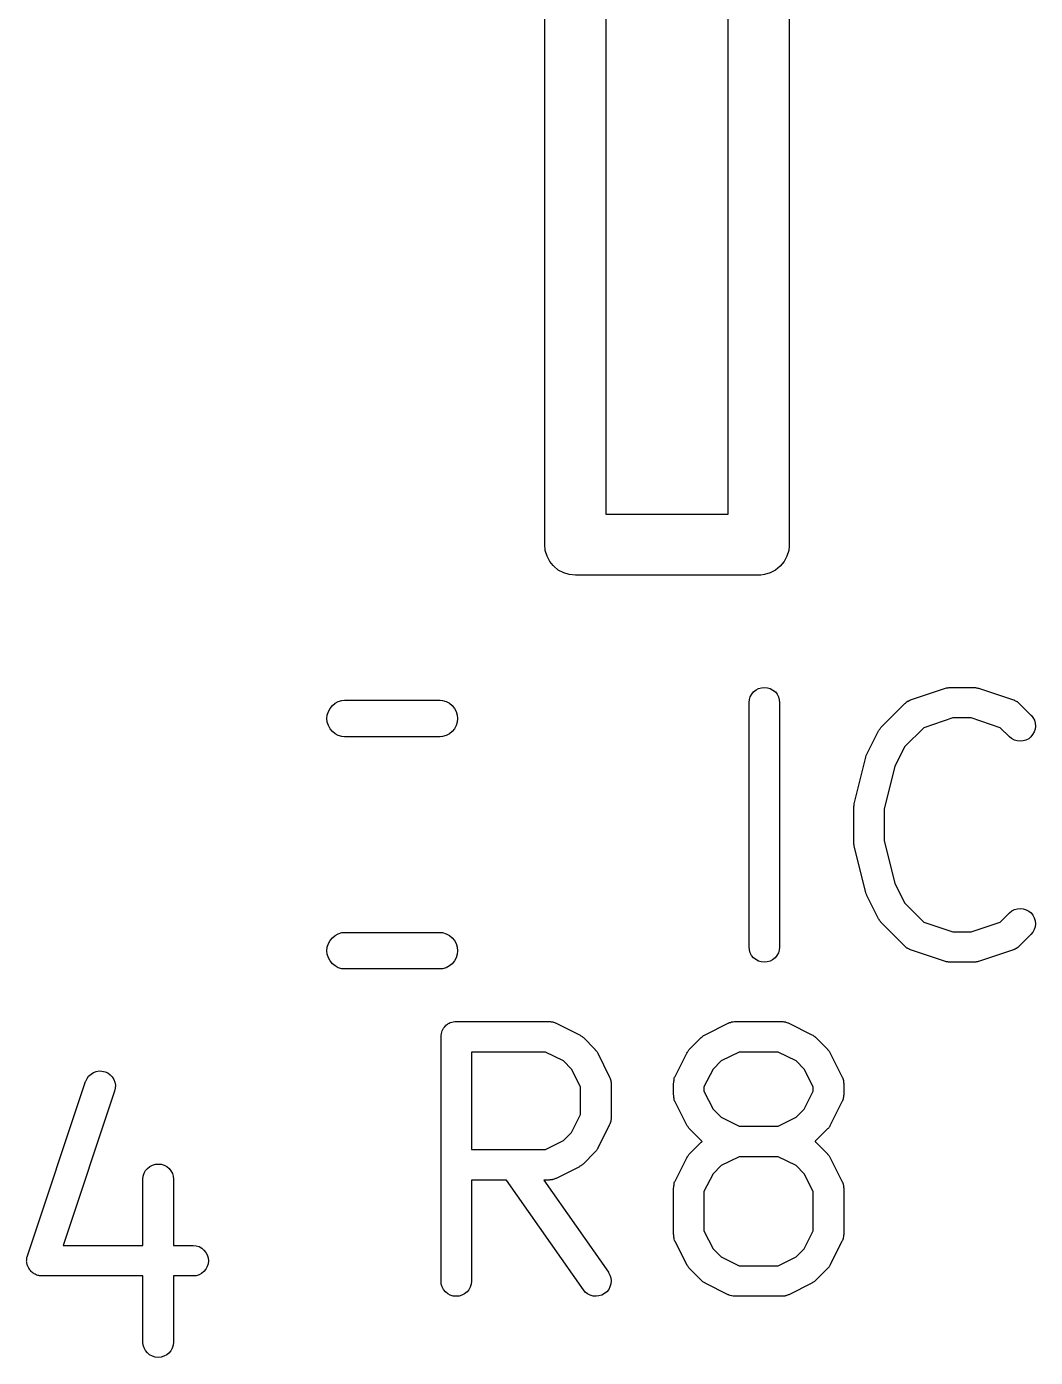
# Model space of a CAD drawing. Extents: x 160.5 to 231.1, y -123.8 to -81.5.
# Drawn here: x 181.802 to 185.107, y -96.212 to -91.854 of the extents above; entities that cross this region are included whole.
import ezdxf

# ---------------------------------------------------------------- set-up
doc = ezdxf.new("R2010")
doc.units = 0
doc.layers.add('BLACK', color=7, linetype='CONTINUOUS')

msp = doc.modelspace()

# ---------------------------------------------------------------- linework, layer by layer
at = {"layer": 'BLACK', "linetype": 'CONTINUOUS'}
for p, q in [((183.5, -93.5451), (183.5, -90.6549)), ((184.3, -90.6549), (184.3, -93.5451)), ((183.7, -90.75), (183.7, -93.45)), ((184.1, -93.45), (184.1, -90.75)), ((183.7, -93.45), (184.1, -93.45)), ((183.5, -93.55), (183.5, -93.5451)), ((183.501, -93.5696), (183.5, -93.55)), ((184.3, -93.5549), (184.299, -93.5696)), ((184.3, -93.5451), (184.3, -93.55)), ((184.3, -93.55), (184.3, -93.5549)), ((184.3, -93.5549), (184.3, -93.5549)), ((183.507, -93.5885), (183.501, -93.5696)), ((183.516, -93.6058), (183.507, -93.5885)), ((183.527, -93.6183), (183.516, -93.6058)), ((184.284, -93.6058), (184.271, -93.6211)), ((184.293, -93.5885), (184.284, -93.6058)), ((184.299, -93.5696), (184.293, -93.5885)), ((183.529, -93.6211), (183.527, -93.6183)), ((183.544, -93.6335), (183.529, -93.6211)), ((183.562, -93.6428), (183.544, -93.6335)), ((183.58, -93.6486), (183.562, -93.6428)), ((183.6, -93.6505), (183.58, -93.6486)), ((183.605, -93.65), (183.6, -93.6505)), ((184.195, -93.65), (183.605, -93.65)), ((184.2, -93.6505), (184.195, -93.65)), ((184.205, -93.65), (184.2, -93.6505)), ((184.207, -93.6498), (184.205, -93.65)), ((184.22, -93.6486), (184.207, -93.6498)), ((184.238, -93.6428), (184.22, -93.6486)), ((184.256, -93.6335), (184.238, -93.6428)), ((184.271, -93.6211), (184.256, -93.6335)), ((184.173, -94.0482), (184.178, -94.0397)), ((184.178, -94.0397), (184.184, -94.0322)), ((184.184, -94.0322), (184.192, -94.0261)), ((184.192, -94.0261), (184.2, -94.0215)), ((184.2, -94.0215), (184.21, -94.0188)), ((184.21, -94.0188), (184.219, -94.0179)), ((184.219, -94.0179), (184.229, -94.0189)), ((184.229, -94.0189), (184.238, -94.0218)), ((184.238, -94.0218), (184.247, -94.0265)), ((184.247, -94.0265), (184.255, -94.0327)), ((184.255, -94.0327), (184.261, -94.0402)), ((184.261, -94.0402), (184.265, -94.0489)), ((184.698, -94.0586), (184.813, -94.0205)), ((184.813, -94.0203), (184.816, -94.0197)), ((184.813, -94.0205), (184.813, -94.0203)), ((184.816, -94.0197), (184.819, -94.0189)), ((184.819, -94.0189), (184.821, -94.0187)), ((184.821, -94.0187), (184.823, -94.0182)), ((184.823, -94.0182), (184.826, -94.0182)), ((184.826, -94.0182), (184.829, -94.0179)), ((184.829, -94.0179), (184.905, -94.0179)), ((184.905, -94.0179), (184.908, -94.0182)), ((184.905, -94.0179), (184.905, -94.0179)), ((184.908, -94.0182), (184.911, -94.0183)), ((184.911, -94.0183), (184.913, -94.0188)), ((184.913, -94.0188), (184.915, -94.019)), ((184.915, -94.019), (184.918, -94.0198)), ((184.918, -94.0198), (184.921, -94.0205)), ((184.921, -94.0205), (185.035, -94.0586)), ((182.791, -94.0969), (182.796, -94.0865)), ((182.796, -94.0865), (182.804, -94.0774)), ((182.804, -94.0774), (182.813, -94.0699)), ((182.813, -94.0699), (182.823, -94.0643)), ((182.823, -94.0643), (182.835, -94.0609)), ((182.835, -94.0609), (182.843, -94.06)), ((182.843, -94.06), (183.157, -94.06)), ((183.157, -94.06), (183.165, -94.0609)), ((183.165, -94.0609), (183.177, -94.0643)), ((183.177, -94.0643), (183.187, -94.0699)), ((183.187, -94.0699), (183.196, -94.0774)), ((183.196, -94.0774), (183.204, -94.0865)), ((183.204, -94.0865), (183.209, -94.0969)), ((184.169, -94.0672), (184.17, -94.0575)), ((184.169, -94.0679), (184.169, -94.0672)), ((184.169, -94.8679), (184.169, -94.0679)), ((184.17, -94.0575), (184.173, -94.0482)), ((184.265, -94.0489), (184.268, -94.0582)), ((184.268, -94.0582), (184.269, -94.0679)), ((184.269, -94.0679), (184.269, -94.8679)), ((184.603, -94.1468), (184.679, -94.0706)), ((184.679, -94.0702), (184.681, -94.0692)), ((184.679, -94.0706), (184.679, -94.0702)), ((184.681, -94.0692), (184.682, -94.0682)), ((184.682, -94.0682), (184.684, -94.0662)), ((184.684, -94.0662), (184.687, -94.0641)), ((184.687, -94.0641), (184.688, -94.0634)), ((184.688, -94.0634), (184.69, -94.0625)), ((184.69, -94.0625), (184.693, -94.0611)), ((184.693, -94.0611), (184.696, -94.0596)), ((184.696, -94.0596), (184.697, -94.0592)), ((184.697, -94.0592), (184.698, -94.0586)), ((185.035, -94.0586), (185.036, -94.0588)), ((185.036, -94.0588), (185.037, -94.0594)), ((185.037, -94.0594), (185.038, -94.0598)), ((185.038, -94.0598), (185.041, -94.0615)), ((185.041, -94.0615), (185.044, -94.0629)), ((185.044, -94.0629), (185.046, -94.0638)), ((185.046, -94.0638), (185.047, -94.0644)), ((185.047, -94.0644), (185.05, -94.0666)), ((185.05, -94.0666), (185.052, -94.0686)), ((185.052, -94.0686), (185.053, -94.0697)), ((185.053, -94.0697), (185.054, -94.0706)), ((185.054, -94.0706), (185.092, -94.1087)), ((182.786, -94.12), (182.787, -94.1082)), ((182.787, -94.1318), (182.786, -94.12)), ((182.787, -94.1082), (182.791, -94.0969)), ((182.791, -94.1431), (182.787, -94.1318)), ((183.209, -94.0969), (183.213, -94.1082)), ((183.213, -94.1318), (183.209, -94.1431)), ((183.213, -94.1082), (183.214, -94.12)), ((183.214, -94.12), (183.213, -94.1318)), ((184.837, -94.1179), (184.741, -94.1497)), ((184.897, -94.1179), (184.837, -94.1179)), ((184.992, -94.1497), (184.897, -94.1179)), ((185.092, -94.1087), (185.093, -94.1092)), ((185.093, -94.1092), (185.099, -94.1169)), ((185.099, -94.1169), (185.104, -94.1255)), ((185.104, -94.1255), (185.106, -94.1349)), ((182.796, -94.1535), (182.791, -94.1431)), ((182.804, -94.1626), (182.796, -94.1535)), ((182.813, -94.1701), (182.804, -94.1626)), ((182.823, -94.1757), (182.813, -94.1701)), ((182.835, -94.1791), (182.823, -94.1757)), ((183.177, -94.1757), (183.165, -94.1791)), ((183.187, -94.1701), (183.177, -94.1757)), ((183.196, -94.1626), (183.187, -94.1701)), ((183.204, -94.1535), (183.196, -94.1626)), ((183.209, -94.1431), (183.204, -94.1535)), ((184.555, -94.236), (184.593, -94.1598)), ((184.593, -94.1598), (184.594, -94.1592)), ((184.594, -94.1592), (184.595, -94.1569)), ((184.595, -94.1569), (184.597, -94.1544)), ((184.597, -94.1544), (184.598, -94.1528)), ((184.598, -94.1528), (184.599, -94.151)), ((184.599, -94.151), (184.601, -94.149)), ((184.601, -94.149), (184.603, -94.1468)), ((184.741, -94.1497), (184.679, -94.2118)), ((185.022, -94.1795), (184.992, -94.1497)), ((185.098, -94.1722), (185.092, -94.1797)), ((185.103, -94.1636), (185.098, -94.1722)), ((185.106, -94.1543), (185.103, -94.1636)), ((185.106, -94.1349), (185.107, -94.1446)), ((185.107, -94.1446), (185.106, -94.1543)), ((182.843, -94.18), (182.835, -94.1791)), ((183.157, -94.18), (182.843, -94.18)), ((183.165, -94.1791), (183.157, -94.18)), ((184.679, -94.2118), (184.647, -94.2758)), ((185.029, -94.1856), (185.022, -94.1795)), ((185.038, -94.1903), (185.029, -94.1856)), ((185.047, -94.1931), (185.038, -94.1903)), ((185.057, -94.1941), (185.047, -94.1931)), ((185.067, -94.1932), (185.057, -94.1941)), ((185.076, -94.1904), (185.067, -94.1932)), ((185.085, -94.1858), (185.076, -94.1904)), ((185.092, -94.1797), (185.085, -94.1858)), ((184.513, -94.3986), (184.551, -94.2463)), ((184.551, -94.2463), (184.552, -94.2456)), ((184.552, -94.2451), (184.553, -94.2408)), ((184.552, -94.2454), (184.552, -94.2451)), ((184.552, -94.2456), (184.552, -94.2454)), ((184.553, -94.2408), (184.555, -94.2364)), ((184.555, -94.2362), (184.555, -94.236)), ((184.555, -94.2364), (184.555, -94.2362)), ((184.647, -94.2758), (184.612, -94.4169)), ((184.512, -94.4083), (184.513, -94.4043)), ((184.512, -94.4092), (184.512, -94.4083)), ((184.512, -94.4101), (184.512, -94.4092)), ((184.512, -94.4108), (184.512, -94.4101)), ((184.512, -94.525), (184.512, -94.4108)), ((184.513, -94.3995), (184.513, -94.3986)), ((184.513, -94.4004), (184.513, -94.3995)), ((184.513, -94.4043), (184.513, -94.4004)), ((184.612, -94.4169), (184.612, -94.5189)), ((184.512, -94.5259), (184.512, -94.525)), ((184.512, -94.5268), (184.512, -94.5259)), ((184.612, -94.5189), (184.647, -94.66)), ((184.512, -94.5308), (184.512, -94.5268)), ((184.513, -94.5348), (184.512, -94.5308)), ((184.513, -94.5356), (184.513, -94.5348)), ((184.513, -94.5365), (184.513, -94.5356)), ((184.513, -94.5372), (184.513, -94.5365)), ((184.551, -94.6896), (184.513, -94.5372)), ((184.552, -94.6898), (184.551, -94.6896)), ((184.552, -94.69), (184.552, -94.6898)), ((184.553, -94.6943), (184.552, -94.69)), ((184.555, -94.6987), (184.553, -94.6943)), ((184.555, -94.6989), (184.555, -94.6987)), ((184.555, -94.6992), (184.555, -94.6989)), ((184.555, -94.6998), (184.555, -94.6992)), ((184.593, -94.776), (184.555, -94.6998)), ((184.647, -94.66), (184.679, -94.724)), ((184.679, -94.724), (184.741, -94.7861)), ((185.039, -94.7453), (185.048, -94.7426)), ((185.048, -94.7426), (185.058, -94.7417)), ((185.058, -94.7417), (185.067, -94.7428)), ((185.067, -94.7428), (185.077, -94.7457)), ((184.595, -94.7784), (184.593, -94.776)), ((184.596, -94.7809), (184.595, -94.7784)), ((184.597, -94.7825), (184.596, -94.7809)), ((184.599, -94.7842), (184.597, -94.7825)), ((184.601, -94.7863), (184.599, -94.7842)), ((184.602, -94.7885), (184.601, -94.7863)), ((184.741, -94.7861), (184.837, -94.8179)), ((184.897, -94.8179), (184.992, -94.7861)), ((184.992, -94.7861), (185.022, -94.7564)), ((185.022, -94.7559), (185.03, -94.7498)), ((185.022, -94.7564), (185.022, -94.7559)), ((185.03, -94.7498), (185.039, -94.7453)), ((185.077, -94.7457), (185.085, -94.7504)), ((185.085, -94.7504), (185.093, -94.7566)), ((185.093, -94.7566), (185.099, -94.7642)), ((185.099, -94.7642), (185.103, -94.7728)), ((185.103, -94.7728), (185.106, -94.7822)), ((185.106, -94.7822), (185.107, -94.7919)), ((182.804, -94.8374), (182.813, -94.8299)), ((182.813, -94.8299), (182.823, -94.8243)), ((182.823, -94.8243), (182.835, -94.8209)), ((182.835, -94.8209), (182.843, -94.82)), ((182.843, -94.82), (183.157, -94.82)), ((183.157, -94.82), (183.165, -94.8209)), ((183.165, -94.8209), (183.177, -94.8243)), ((183.177, -94.8243), (183.187, -94.8299)), ((183.187, -94.8299), (183.196, -94.8374)), ((184.603, -94.789), (184.602, -94.7885)), ((184.679, -94.8652), (184.603, -94.789)), ((184.837, -94.8179), (184.897, -94.8179)), ((185.092, -94.8271), (185.054, -94.8652)), ((185.099, -94.8195), (185.092, -94.8271)), ((185.103, -94.8109), (185.099, -94.8195)), ((185.106, -94.8016), (185.103, -94.8109)), ((185.107, -94.7919), (185.106, -94.8016)), ((182.786, -94.88), (182.787, -94.8682)), ((182.787, -94.8682), (182.791, -94.8569)), ((182.791, -94.8569), (182.796, -94.8465)), ((182.796, -94.8465), (182.804, -94.8374)), ((183.196, -94.8374), (183.204, -94.8465)), ((183.204, -94.8465), (183.209, -94.8569)), ((183.209, -94.8569), (183.213, -94.8682)), ((183.213, -94.8682), (183.214, -94.88)), ((184.17, -94.8776), (184.169, -94.8679)), ((184.269, -94.8686), (184.268, -94.8783)), ((184.269, -94.8679), (184.269, -94.8686)), ((184.68, -94.8661), (184.679, -94.8652)), ((184.681, -94.8672), (184.68, -94.8661)), ((184.684, -94.8692), (184.681, -94.8672)), ((184.686, -94.8714), (184.684, -94.8692)), ((184.688, -94.8721), (184.686, -94.8714)), ((184.689, -94.8729), (184.688, -94.8721)), ((184.692, -94.8744), (184.689, -94.8729)), ((184.695, -94.876), (184.692, -94.8744)), ((185.041, -94.8747), (185.038, -94.8762)), ((185.044, -94.8733), (185.041, -94.8747)), ((185.045, -94.8724), (185.044, -94.8733)), ((185.046, -94.8717), (185.045, -94.8724)), ((185.049, -94.8696), (185.046, -94.8717)), ((185.052, -94.8676), (185.049, -94.8696)), ((185.053, -94.8666), (185.052, -94.8676)), ((185.054, -94.8657), (185.053, -94.8666)), ((185.054, -94.8652), (185.054, -94.8657)), ((182.787, -94.8918), (182.786, -94.88)), ((182.791, -94.9031), (182.787, -94.8918)), ((182.796, -94.9135), (182.791, -94.9031)), ((182.804, -94.9226), (182.796, -94.9135)), ((183.204, -94.9135), (183.196, -94.9226)), ((183.209, -94.9031), (183.204, -94.9135)), ((183.213, -94.8918), (183.209, -94.9031)), ((183.214, -94.88), (183.213, -94.8918)), ((184.173, -94.887), (184.17, -94.8776)), ((184.177, -94.8956), (184.173, -94.887)), ((184.184, -94.9031), (184.177, -94.8956)), ((184.191, -94.9094), (184.184, -94.9031)), ((184.2, -94.914), (184.191, -94.9094)), ((184.209, -94.9169), (184.2, -94.914)), ((184.219, -94.9179), (184.209, -94.9169)), ((184.228, -94.917), (184.219, -94.9179)), ((184.238, -94.9143), (184.228, -94.917)), ((184.246, -94.9097), (184.238, -94.9143)), ((184.254, -94.9036), (184.246, -94.9097)), ((184.26, -94.8962), (184.254, -94.9036)), ((184.265, -94.8876), (184.26, -94.8962)), ((184.268, -94.8783), (184.265, -94.8876)), ((184.696, -94.8764), (184.695, -94.876)), ((184.698, -94.877), (184.696, -94.8764)), ((184.698, -94.8772), (184.698, -94.877)), ((184.813, -94.9153), (184.698, -94.8772)), ((184.815, -94.916), (184.813, -94.9153)), ((184.818, -94.9168), (184.815, -94.916)), ((184.82, -94.917), (184.818, -94.9168)), ((184.822, -94.9175), (184.82, -94.917)), ((184.825, -94.9176), (184.822, -94.9175)), ((184.828, -94.9179), (184.825, -94.9176)), ((184.829, -94.9179), (184.828, -94.9179)), ((184.905, -94.9179), (184.829, -94.9179)), ((184.908, -94.9176), (184.905, -94.9179)), ((184.91, -94.9176), (184.908, -94.9176)), ((184.912, -94.9172), (184.91, -94.9176)), ((184.914, -94.917), (184.912, -94.9172)), ((184.917, -94.9161), (184.914, -94.917)), ((184.92, -94.9156), (184.917, -94.9161)), ((184.921, -94.9153), (184.92, -94.9156)), ((185.035, -94.8772), (184.921, -94.9153)), ((185.036, -94.8766), (185.035, -94.8772)), ((185.038, -94.8762), (185.036, -94.8766)), ((182.813, -94.9301), (182.804, -94.9226)), ((182.823, -94.9357), (182.813, -94.9301)), ((182.835, -94.9391), (182.823, -94.9357)), ((182.843, -94.94), (182.835, -94.9391)), ((183.157, -94.94), (182.843, -94.94)), ((183.165, -94.9391), (183.157, -94.94)), ((183.177, -94.9357), (183.165, -94.9391)), ((183.187, -94.9301), (183.177, -94.9357)), ((183.196, -94.9226), (183.187, -94.9301)), ((183.166, -95.1381), (183.168, -95.1339)), ((183.168, -95.1337), (183.171, -95.1301)), ((183.168, -95.1338), (183.168, -95.1337)), ((183.168, -95.1339), (183.168, -95.1338)), ((183.171, -95.1301), (183.174, -95.1264)), ((183.174, -95.1263), (183.175, -95.1262)), ((183.174, -95.1264), (183.174, -95.1263)), ((183.175, -95.1262), (183.178, -95.1233)), ((183.178, -95.1233), (183.182, -95.1203)), ((183.182, -95.1201), (183.186, -95.1179)), ((183.182, -95.1202), (183.182, -95.1201)), ((183.182, -95.1203), (183.182, -95.1202)), ((183.186, -95.1179), (183.19, -95.1157)), ((183.19, -95.1157), (183.191, -95.1156)), ((183.191, -95.1155), (183.195, -95.1142)), ((183.191, -95.1156), (183.191, -95.1155)), ((183.195, -95.1142), (183.2, -95.1129)), ((183.2, -95.1128), (183.205, -95.1124)), ((183.2, -95.1129), (183.2, -95.1128)), ((183.2, -95.1128), (183.2, -95.1128)), ((183.205, -95.1124), (183.21, -95.1119)), ((183.21, -95.1119), (183.514, -95.1119)), ((183.514, -95.1119), (183.515, -95.1119)), ((183.515, -95.1119), (183.516, -95.1121)), ((183.516, -95.1121), (183.518, -95.112)), ((183.518, -95.112), (183.521, -95.1126)), ((183.521, -95.1126), (183.525, -95.113)), ((183.525, -95.113), (183.526, -95.1134)), ((183.526, -95.1134), (183.528, -95.1137)), ((183.528, -95.1137), (183.531, -95.1149)), ((183.531, -95.1149), (183.534, -95.1159)), ((183.534, -95.1159), (183.535, -95.1167)), ((183.535, -95.1167), (183.537, -95.1172)), ((183.537, -95.1172), (183.613, -95.1553)), ((184.025, -95.1553), (184.101, -95.1172)), ((184.101, -95.1172), (184.102, -95.1169)), ((184.102, -95.1169), (184.103, -95.1164)), ((184.103, -95.1164), (184.105, -95.1157)), ((184.105, -95.1157), (184.108, -95.1147)), ((184.108, -95.1147), (184.111, -95.1135)), ((184.111, -95.1135), (184.113, -95.1133)), ((184.113, -95.1133), (184.114, -95.1129)), ((184.114, -95.1129), (184.117, -95.1125)), ((184.117, -95.1125), (184.121, -95.112)), ((184.121, -95.112), (184.122, -95.112)), ((184.122, -95.112), (184.124, -95.1119)), ((184.124, -95.1119), (184.276, -95.1119)), ((184.276, -95.1119), (184.277, -95.1119)), ((184.277, -95.1119), (184.278, -95.1121)), ((184.278, -95.1121), (184.28, -95.112)), ((184.28, -95.112), (184.283, -95.1126)), ((184.283, -95.1126), (184.287, -95.113)), ((184.287, -95.113), (184.288, -95.1134)), ((184.288, -95.1134), (184.289, -95.1137)), ((184.289, -95.1137), (184.293, -95.1149)), ((184.293, -95.1149), (184.296, -95.1159)), ((184.296, -95.1159), (184.297, -95.1167)), ((184.297, -95.1167), (184.299, -95.1172)), ((184.299, -95.1172), (184.375, -95.1553)), ((183.16, -95.1566), (183.161, -95.1518)), ((183.16, -95.1612), (183.16, -95.1566)), ((183.16, -95.1615), (183.16, -95.1612)), ((183.16, -95.1616), (183.16, -95.1615)), ((183.16, -95.1619), (183.16, -95.1616)), ((183.16, -95.1616), (183.16, -95.1616)), ((183.16, -95.9619), (183.16, -95.1619)), ((183.161, -95.1515), (183.162, -95.147)), ((183.161, -95.1517), (183.161, -95.1515)), ((183.161, -95.1518), (183.161, -95.1517)), ((183.162, -95.147), (183.163, -95.1425)), ((183.163, -95.1425), (183.164, -95.1424)), ((183.164, -95.1422), (183.166, -95.1381)), ((183.164, -95.1424), (183.164, -95.1422)), ((183.613, -95.1553), (183.613, -95.1556)), ((183.613, -95.1556), (183.616, -95.1571)), ((183.616, -95.1571), (183.618, -95.1585)), ((183.618, -95.1585), (183.62, -95.1598)), ((183.62, -95.1598), (183.622, -95.1609)), ((183.622, -95.1609), (183.624, -95.1629)), ((183.624, -95.1629), (183.626, -95.1646)), ((183.626, -95.1646), (183.664, -95.2027)), ((183.974, -95.2027), (184.012, -95.1646)), ((184.012, -95.1646), (184.013, -95.1642)), ((184.013, -95.1642), (184.015, -95.1624)), ((184.015, -95.1624), (184.017, -95.1605)), ((184.017, -95.1605), (184.019, -95.1594)), ((184.019, -95.1594), (184.02, -95.1581)), ((184.02, -95.1581), (184.023, -95.1568)), ((184.023, -95.1568), (184.025, -95.1553)), ((184.375, -95.1553), (184.375, -95.1556)), ((184.375, -95.1556), (184.378, -95.1571)), ((184.378, -95.1571), (184.38, -95.1585)), ((184.38, -95.1585), (184.382, -95.1598)), ((184.382, -95.1598), (184.384, -95.1609)), ((184.384, -95.1609), (184.386, -95.1629)), ((184.386, -95.1629), (184.388, -95.1646)), ((184.388, -95.1646), (184.426, -95.2027)), ((183.26, -95.2119), (183.26, -95.531)), ((183.502, -95.2119), (183.26, -95.2119)), ((183.561, -95.2411), (183.502, -95.2119)), ((183.664, -95.2027), (183.664, -95.2032)), ((183.664, -95.2032), (183.666, -95.2054)), ((183.666, -95.2054), (183.668, -95.2075)), ((183.668, -95.2075), (183.669, -95.2092)), ((183.669, -95.2092), (183.671, -95.2109)), ((183.671, -95.2109), (183.672, -95.2134)), ((183.672, -95.2134), (183.673, -95.2157)), ((183.673, -95.2157), (183.711, -95.2919)), ((183.927, -95.2919), (183.965, -95.2157)), ((183.965, -95.2151), (183.967, -95.2128)), ((183.965, -95.2157), (183.965, -95.2151)), ((183.967, -95.2128), (183.968, -95.2103)), ((183.968, -95.2103), (183.969, -95.2087)), ((183.969, -95.2087), (183.97, -95.2069)), ((183.97, -95.2069), (183.972, -95.2049)), ((183.972, -95.2049), (183.974, -95.2027)), ((184.136, -95.2119), (184.077, -95.2411)), ((184.264, -95.2119), (184.136, -95.2119)), ((184.323, -95.2411), (184.264, -95.2119)), ((184.426, -95.2027), (184.426, -95.2032)), ((184.426, -95.2032), (184.428, -95.2054)), ((184.428, -95.2054), (184.43, -95.2075)), ((184.43, -95.2075), (184.431, -95.2092)), ((184.431, -95.2092), (184.432, -95.2109)), ((184.432, -95.2109), (184.434, -95.2134)), ((184.434, -95.2134), (184.435, -95.2157)), ((184.435, -95.2157), (184.473, -95.2919)), ((183.587, -95.2677), (183.561, -95.2411)), ((184.077, -95.2411), (184.051, -95.2677)), ((184.349, -95.2677), (184.323, -95.2411)), ((181.805, -95.8794), (181.995, -95.308)), ((181.995, -95.308), (181.996, -95.3073)), ((181.996, -95.3073), (182, -95.2985)), ((182, -95.2985), (182.005, -95.2906)), ((182.005, -95.2906), (182.013, -95.284)), ((182.013, -95.284), (182.021, -95.2789)), ((182.021, -95.2789), (182.03, -95.2755)), ((182.03, -95.2755), (182.04, -95.2739)), ((182.04, -95.2739), (182.049, -95.2743)), ((182.049, -95.2743), (182.059, -95.2765)), ((182.059, -95.2765), (182.068, -95.2805)), ((182.068, -95.2805), (182.076, -95.2862)), ((182.076, -95.2862), (182.082, -95.2933)), ((182.082, -95.2933), (182.088, -95.3016)), ((182.088, -95.3016), (182.091, -95.3107)), ((183.617, -95.3261), (183.587, -95.2677)), ((183.711, -95.2919), (183.712, -95.2926)), ((183.712, -95.2926), (183.712, -95.2939)), ((183.712, -95.2939), (183.713, -95.2952)), ((183.713, -95.2952), (183.714, -95.2985)), ((183.714, -95.2985), (183.715, -95.3017)), ((183.715, -95.3017), (183.715, -95.3032)), ((183.715, -95.3032), (183.716, -95.3046)), ((183.716, -95.3046), (183.716, -95.308)), ((183.716, -95.308), (183.717, -95.3113)), ((183.922, -95.3073), (183.923, -95.3039)), ((183.922, -95.3107), (183.922, -95.3073)), ((183.923, -95.301), (183.924, -95.2978)), ((183.923, -95.3025), (183.923, -95.301)), ((183.923, -95.3039), (183.923, -95.3025)), ((183.924, -95.2978), (183.925, -95.2946)), ((183.925, -95.2946), (183.926, -95.2933)), ((183.926, -95.2933), (183.927, -95.2919)), ((184.051, -95.2677), (184.021, -95.3261)), ((184.379, -95.3261), (184.349, -95.2677)), ((184.473, -95.2919), (184.474, -95.2926)), ((184.474, -95.2926), (184.474, -95.2939)), ((184.474, -95.2939), (184.475, -95.2952)), ((184.475, -95.2952), (184.476, -95.2985)), ((184.476, -95.2985), (184.477, -95.3017)), ((184.477, -95.3017), (184.477, -95.3032)), ((184.477, -95.3032), (184.478, -95.3046)), ((184.478, -95.3046), (184.478, -95.308)), ((184.478, -95.308), (184.478, -95.3113)), ((182.09, -95.3396), (181.922, -95.8452)), ((182.092, -95.3301), (182.09, -95.3396)), ((182.091, -95.3107), (182.093, -95.3204)), ((182.093, -95.3204), (182.092, -95.3301)), ((183.617, -95.4168), (183.617, -95.3261)), ((183.717, -95.3113), (183.717, -95.3128)), ((183.717, -95.3128), (183.717, -95.3143)), ((183.717, -95.3143), (183.717, -95.4286)), ((183.921, -95.3136), (183.922, -95.3121)), ((183.921, -95.3143), (183.921, -95.3136)), ((183.921, -95.3524), (183.921, -95.3143)), ((183.922, -95.3538), (183.921, -95.3524)), ((183.922, -95.3121), (183.922, -95.3107)), ((183.922, -95.3553), (183.922, -95.3538)), ((184.021, -95.3261), (184.021, -95.3406)), ((184.021, -95.3406), (184.051, -95.399)), ((184.349, -95.399), (184.379, -95.3406)), ((184.379, -95.3406), (184.379, -95.3261)), ((184.478, -95.3113), (184.478, -95.3128)), ((184.478, -95.3128), (184.479, -95.3143)), ((184.479, -95.3531), (184.478, -95.3545)), ((184.479, -95.3143), (184.479, -95.3524)), ((184.479, -95.3524), (184.479, -95.3531)), ((183.922, -95.3587), (183.922, -95.3553)), ((183.922, -95.3621), (183.922, -95.3587)), ((183.923, -95.3635), (183.922, -95.3621)), ((183.923, -95.365), (183.923, -95.3635)), ((183.924, -95.3682), (183.923, -95.365)), ((183.925, -95.3714), (183.924, -95.3682)), ((183.926, -95.3727), (183.925, -95.3714)), ((183.926, -95.3741), (183.926, -95.3727)), ((183.927, -95.3747), (183.926, -95.3741)), ((183.965, -95.4509), (183.927, -95.3747)), ((184.473, -95.3747), (184.435, -95.4509)), ((184.474, -95.3734), (184.473, -95.3747)), ((184.475, -95.3721), (184.474, -95.3734)), ((184.476, -95.3688), (184.475, -95.3721)), ((184.477, -95.3656), (184.476, -95.3688)), ((184.478, -95.3594), (184.477, -95.3628)), ((184.477, -95.3628), (184.477, -95.3642)), ((184.477, -95.3642), (184.477, -95.3656)), ((184.478, -95.3545), (184.478, -95.356)), ((184.478, -95.356), (184.478, -95.3594)), ((183.587, -95.4751), (183.617, -95.4168)), ((183.716, -95.439), (183.715, -95.4404)), ((183.715, -95.4404), (183.715, -95.4418)), ((183.717, -95.4293), (183.716, -95.4307)), ((183.716, -95.4307), (183.717, -95.4322)), ((183.717, -95.4322), (183.716, -95.4356)), ((183.716, -95.4356), (183.716, -95.439)), ((183.717, -95.4286), (183.717, -95.4293)), ((184.051, -95.399), (184.077, -95.4256)), ((184.077, -95.4256), (184.136, -95.4548)), ((184.264, -95.4548), (184.323, -95.4256)), ((184.323, -95.4256), (184.349, -95.399)), ((183.561, -95.5018), (183.587, -95.4751)), ((183.711, -95.4509), (183.673, -95.5271)), ((183.712, -95.4496), (183.711, -95.4509)), ((183.713, -95.4483), (183.712, -95.4496)), ((183.714, -95.445), (183.713, -95.4483)), ((183.715, -95.4418), (183.714, -95.445)), ((183.966, -95.4533), (183.965, -95.4509)), ((183.968, -95.4558), (183.966, -95.4533)), ((183.969, -95.4574), (183.968, -95.4558)), ((183.97, -95.4592), (183.969, -95.4574)), ((183.972, -95.4612), (183.97, -95.4592)), ((183.974, -95.4634), (183.972, -95.4612)), ((183.974, -95.4639), (183.974, -95.4634)), ((184.012, -95.502), (183.974, -95.4639)), ((184.136, -95.4548), (184.264, -95.4548)), ((184.426, -95.4639), (184.388, -95.502)), ((184.428, -95.4618), (184.426, -95.4639)), ((184.43, -95.4597), (184.428, -95.4618)), ((184.431, -95.458), (184.43, -95.4597)), ((184.432, -95.4564), (184.431, -95.458)), ((184.433, -95.4539), (184.432, -95.4564)), ((184.435, -95.4516), (184.433, -95.4539)), ((184.435, -95.4509), (184.435, -95.4516)), ((183.502, -95.531), (183.561, -95.5018)), ((183.673, -95.5277), (183.671, -95.5301)), ((183.673, -95.5271), (183.673, -95.5277)), ((183.974, -95.5456), (184.012, -95.5075)), ((184.014, -95.5038), (184.012, -95.502)), ((184.012, -95.5075), (184.013, -95.507)), ((184.013, -95.507), (184.015, -95.5053)), ((184.015, -95.5048), (184.014, -95.5038)), ((184.015, -95.5053), (184.015, -95.5048)), ((184.387, -95.5025), (184.385, -95.5043)), ((184.385, -95.5043), (184.385, -95.5047)), ((184.385, -95.5047), (184.386, -95.5057)), ((184.386, -95.5057), (184.388, -95.5075)), ((184.388, -95.502), (184.387, -95.5025)), ((184.388, -95.5075), (184.426, -95.5456)), ((183.26, -95.531), (183.502, -95.531)), ((183.664, -95.5401), (183.626, -95.5782)), ((183.666, -95.5379), (183.664, -95.5401)), ((183.668, -95.5359), (183.666, -95.5379)), ((183.669, -95.5342), (183.668, -95.5359)), ((183.67, -95.5326), (183.669, -95.5342)), ((183.671, -95.5301), (183.67, -95.5326)), ((183.927, -95.6348), (183.965, -95.5586)), ((183.965, -95.558), (183.967, -95.5556)), ((183.965, -95.5586), (183.965, -95.558)), ((183.967, -95.5556), (183.968, -95.5531)), ((183.968, -95.5531), (183.969, -95.5515)), ((183.969, -95.5515), (183.97, -95.5498)), ((183.97, -95.5498), (183.972, -95.5478)), ((183.972, -95.5478), (183.974, -95.5456)), ((184.136, -95.5548), (184.077, -95.5839)), ((184.264, -95.5548), (184.136, -95.5548)), ((184.323, -95.584), (184.264, -95.5548)), ((184.426, -95.5456), (184.426, -95.5461)), ((184.426, -95.5461), (184.428, -95.5483)), ((184.428, -95.5483), (184.43, -95.5503)), ((184.43, -95.5503), (184.431, -95.5521)), ((184.431, -95.5521), (184.432, -95.5537)), ((184.432, -95.5537), (184.434, -95.5562)), ((184.434, -95.5562), (184.435, -95.5586)), ((184.435, -95.5586), (184.473, -95.6348)), ((182.184, -95.6182), (182.187, -95.6089)), ((182.187, -95.6089), (182.192, -95.6003)), ((182.192, -95.6003), (182.198, -95.5928)), ((182.198, -95.5928), (182.206, -95.5867)), ((182.206, -95.5867), (182.215, -95.5822)), ((182.215, -95.5822), (182.224, -95.5795)), ((182.224, -95.5795), (182.234, -95.5786)), ((182.234, -95.5786), (182.243, -95.5796)), ((182.243, -95.5796), (182.253, -95.5825)), ((182.253, -95.5825), (182.261, -95.5871)), ((182.261, -95.5871), (182.269, -95.5933)), ((182.269, -95.5933), (182.275, -95.6009)), ((182.275, -95.6009), (182.28, -95.6095)), ((182.28, -95.6095), (182.282, -95.6189)), ((183.613, -95.5876), (183.537, -95.6257)), ((183.615, -95.5861), (183.613, -95.5876)), ((183.618, -95.5848), (183.615, -95.5861)), ((183.619, -95.5835), (183.618, -95.5848)), ((183.621, -95.5824), (183.619, -95.5835)), ((183.623, -95.5805), (183.621, -95.5824)), ((183.625, -95.5787), (183.623, -95.5805)), ((183.626, -95.5782), (183.625, -95.5787)), ((184.051, -95.6106), (184.021, -95.6689)), ((184.077, -95.5839), (184.051, -95.6106)), ((184.349, -95.6106), (184.323, -95.584)), ((184.379, -95.6689), (184.349, -95.6106)), ((182.183, -95.6279), (182.184, -95.6182)), ((182.183, -95.6286), (182.183, -95.6279)), ((182.183, -95.8452), (182.183, -95.6286)), ((182.282, -95.6189), (182.283, -95.6286)), ((182.283, -95.6286), (182.283, -95.8452)), ((183.374, -95.631), (183.26, -95.631)), ((183.26, -95.631), (183.26, -95.9619)), ((183.626, -95.9906), (183.374, -95.631)), ((183.514, -95.631), (183.496, -95.631)), ((183.496, -95.631), (183.708, -95.9332)), ((183.516, -95.6308), (183.514, -95.631)), ((183.517, -95.6309), (183.516, -95.6308)), ((183.521, -95.6303), (183.517, -95.6309)), ((183.524, -95.63), (183.521, -95.6303)), ((183.525, -95.6296), (183.524, -95.63)), ((183.527, -95.6293), (183.525, -95.6296)), ((183.53, -95.6282), (183.527, -95.6293)), ((183.533, -95.6272), (183.53, -95.6282)), ((183.535, -95.6265), (183.533, -95.6272)), ((183.536, -95.626), (183.535, -95.6265)), ((183.537, -95.6257), (183.536, -95.626)), ((183.921, -95.6564), (183.922, -95.655)), ((183.921, -95.6571), (183.921, -95.6564)), ((183.921, -95.8095), (183.921, -95.6571)), ((183.922, -95.6501), (183.923, -95.6467)), ((183.922, -95.6535), (183.922, -95.6501)), ((183.922, -95.655), (183.922, -95.6535)), ((183.923, -95.6439), (183.924, -95.6407)), ((183.923, -95.6453), (183.923, -95.6439)), ((183.923, -95.6467), (183.923, -95.6453)), ((183.924, -95.6407), (183.925, -95.6374)), ((183.925, -95.6374), (183.926, -95.6362)), ((183.926, -95.6362), (183.927, -95.6348)), ((184.473, -95.6348), (184.474, -95.6354)), ((184.474, -95.6354), (184.474, -95.6368)), ((184.474, -95.6368), (184.475, -95.6381)), ((184.475, -95.6381), (184.476, -95.6414)), ((184.476, -95.6414), (184.477, -95.6446)), ((184.477, -95.6446), (184.477, -95.646)), ((184.477, -95.646), (184.478, -95.6474)), ((184.478, -95.6474), (184.478, -95.6508)), ((184.478, -95.6508), (184.478, -95.6542)), ((184.478, -95.6542), (184.478, -95.6557)), ((184.478, -95.6557), (184.479, -95.6571)), ((184.479, -95.6571), (184.479, -95.8095)), ((184.021, -95.6689), (184.021, -95.7977)), ((184.379, -95.7977), (184.379, -95.6689)), ((183.922, -95.811), (183.921, -95.8095)), ((183.922, -95.8125), (183.922, -95.811)), ((183.922, -95.8158), (183.922, -95.8125)), ((183.922, -95.8192), (183.922, -95.8158)), ((183.923, -95.8206), (183.922, -95.8192)), ((183.923, -95.8221), (183.923, -95.8206)), ((183.924, -95.8253), (183.923, -95.8221)), ((183.925, -95.8286), (183.924, -95.8253)), ((183.926, -95.8299), (183.925, -95.8286)), ((183.926, -95.8313), (183.926, -95.8299)), ((183.927, -95.8319), (183.926, -95.8313)), ((183.965, -95.9081), (183.927, -95.8319)), ((184.021, -95.7977), (184.051, -95.8561)), ((184.349, -95.8561), (184.379, -95.7977)), ((184.473, -95.8319), (184.435, -95.9081)), ((184.474, -95.8305), (184.473, -95.8319)), ((184.475, -95.8292), (184.474, -95.8305)), ((184.476, -95.826), (184.475, -95.8292)), ((184.477, -95.8228), (184.476, -95.826)), ((184.478, -95.8165), (184.477, -95.8199)), ((184.477, -95.8199), (184.477, -95.8213)), ((184.477, -95.8213), (184.477, -95.8228)), ((184.479, -95.8102), (184.478, -95.8117)), ((184.478, -95.8117), (184.478, -95.8132)), ((184.478, -95.8132), (184.478, -95.8165)), ((184.479, -95.8095), (184.479, -95.8102)), ((181.922, -95.8452), (182.183, -95.8452)), ((182.283, -95.8452), (182.348, -95.8452)), ((182.348, -95.8452), (182.348, -95.8452)), ((182.348, -95.8452), (182.358, -95.8463)), ((182.358, -95.8463), (182.367, -95.8493)), ((182.367, -95.8493), (182.376, -95.854)), ((182.376, -95.854), (182.383, -95.8603)), ((182.383, -95.8603), (182.389, -95.8679)), ((182.389, -95.8679), (182.394, -95.8765)), ((182.394, -95.8765), (182.397, -95.8859)), ((184.051, -95.8561), (184.077, -95.8827)), ((184.323, -95.8827), (184.349, -95.8561)), ((181.802, -95.8949), (181.803, -95.8919)), ((181.803, -95.8968), (181.802, -95.8949)), ((181.802, -95.8987), (181.803, -95.8968)), ((181.803, -95.9016), (181.802, -95.8987)), ((181.803, -95.8852), (181.804, -95.8823)), ((181.803, -95.8871), (181.803, -95.8852)), ((181.803, -95.8889), (181.803, -95.8871)), ((181.803, -95.8919), (181.803, -95.8889)), ((181.803, -95.9046), (181.803, -95.9016)), ((181.804, -95.9064), (181.803, -95.9046)), ((181.804, -95.8823), (181.805, -95.8794)), ((181.804, -95.9083), (181.804, -95.9064)), ((181.805, -95.9111), (181.804, -95.9083)), ((181.806, -95.914), (181.805, -95.9111)), ((181.807, -95.9156), (181.806, -95.914)), ((181.808, -95.9174), (181.807, -95.9156)), ((181.809, -95.92), (181.808, -95.9174)), ((181.811, -95.9226), (181.809, -95.92)), ((182.394, -95.9146), (182.389, -95.9232)), ((182.397, -95.9053), (182.394, -95.9146)), ((182.397, -95.8859), (182.398, -95.8956)), ((182.398, -95.8956), (182.397, -95.9053)), ((183.966, -95.9105), (183.965, -95.9081)), ((183.968, -95.9129), (183.966, -95.9105)), ((183.969, -95.9146), (183.968, -95.9129)), ((183.97, -95.9163), (183.969, -95.9146)), ((183.972, -95.9184), (183.97, -95.9163)), ((183.974, -95.9206), (183.972, -95.9184)), ((183.974, -95.9211), (183.974, -95.9206)), ((184.077, -95.8827), (184.136, -95.9119)), ((184.136, -95.9119), (184.264, -95.9119)), ((184.264, -95.9119), (184.323, -95.8827)), ((184.428, -95.9189), (184.426, -95.9211)), ((184.43, -95.9169), (184.428, -95.9189)), ((184.431, -95.9151), (184.43, -95.9169)), ((184.432, -95.9135), (184.431, -95.9151)), ((184.433, -95.9111), (184.432, -95.9135)), ((184.435, -95.9087), (184.433, -95.9111)), ((184.435, -95.9081), (184.435, -95.9087)), ((181.812, -95.9241), (181.811, -95.9226)), ((181.813, -95.9257), (181.812, -95.9241)), ((181.815, -95.9279), (181.813, -95.9257)), ((181.817, -95.9302), (181.815, -95.9279)), ((181.818, -95.9314), (181.817, -95.9302)), ((181.819, -95.9328), (181.818, -95.9314)), ((181.822, -95.9346), (181.819, -95.9328)), ((181.824, -95.9365), (181.822, -95.9346)), ((181.826, -95.9374), (181.824, -95.9365)), ((181.827, -95.9385), (181.826, -95.9374)), ((181.83, -95.9398), (181.827, -95.9385)), ((181.833, -95.9412), (181.83, -95.9398)), ((181.834, -95.9418), (181.833, -95.9412)), ((181.836, -95.9426), (181.834, -95.9418)), ((181.839, -95.9432), (181.836, -95.9426)), ((181.842, -95.9441), (181.839, -95.9432)), ((181.844, -95.9444), (181.842, -95.9441)), ((181.846, -95.9448), (181.844, -95.9444)), ((181.849, -95.9449), (181.846, -95.9448)), ((181.852, -95.9452), (181.849, -95.9449)), ((182.183, -95.9452), (181.852, -95.9452)), ((181.852, -95.9452), (181.852, -95.9452)), ((182.183, -96.1619), (182.183, -95.9452)), ((182.348, -95.9452), (182.283, -95.9452)), ((182.283, -95.9452), (182.283, -96.1619)), ((182.357, -95.9443), (182.348, -95.9452)), ((182.367, -95.9415), (182.357, -95.9443)), ((182.375, -95.9369), (182.367, -95.9415)), ((182.383, -95.9307), (182.375, -95.9369)), ((182.389, -95.9232), (182.383, -95.9307)), ((183.16, -95.9716), (183.16, -95.9619)), ((183.26, -95.9626), (183.258, -95.9723)), ((183.26, -95.9619), (183.26, -95.9626)), ((183.708, -95.9332), (183.708, -95.9338)), ((183.708, -95.9338), (183.713, -95.9424)), ((183.713, -95.9424), (183.716, -95.9517)), ((183.716, -95.9517), (183.717, -95.9614)), ((183.717, -95.9614), (183.716, -95.9711)), ((184.012, -95.9592), (183.974, -95.9211)), ((184.014, -95.9609), (184.012, -95.9592)), ((184.016, -95.9629), (184.014, -95.9609)), ((184.018, -95.964), (184.016, -95.9629)), ((184.02, -95.9654), (184.018, -95.964)), ((184.383, -95.9633), (184.381, -95.9644)), ((184.385, -95.9614), (184.383, -95.9633)), ((184.387, -95.9597), (184.385, -95.9614)), ((184.388, -95.9592), (184.387, -95.9597)), ((184.426, -95.9211), (184.388, -95.9592)), ((183.163, -95.981), (183.16, -95.9716)), ((183.168, -95.9896), (183.163, -95.981)), ((183.174, -95.9971), (183.168, -95.9896)), ((183.182, -96.0034), (183.174, -95.9971)), ((183.19, -96.008), (183.182, -96.0034)), ((183.237, -96.0037), (183.228, -96.0083)), ((183.245, -95.9976), (183.237, -96.0037)), ((183.251, -95.9902), (183.245, -95.9976)), ((183.255, -95.9816), (183.251, -95.9902)), ((183.258, -95.9723), (183.255, -95.9816)), ((183.632, -95.998), (183.626, -95.9906)), ((183.64, -96.004), (183.632, -95.998)), ((183.648, -96.0085), (183.64, -96.004)), ((183.687, -96.0078), (183.677, -96.0108)), ((183.695, -96.0031), (183.687, -96.0078)), ((183.703, -95.9968), (183.695, -96.0031)), ((183.709, -95.9891), (183.703, -95.9968)), ((183.713, -95.9805), (183.709, -95.9891)), ((183.716, -95.9711), (183.713, -95.9805)), ((184.022, -95.9667), (184.02, -95.9654)), ((184.025, -95.9682), (184.022, -95.9667)), ((184.025, -95.9685), (184.025, -95.9682)), ((184.101, -96.0066), (184.025, -95.9685)), ((184.103, -96.0072), (184.101, -96.0066)), ((184.104, -96.0079), (184.103, -96.0072)), ((184.297, -96.0074), (184.295, -96.0081)), ((184.298, -96.0069), (184.297, -96.0074)), ((184.299, -96.0066), (184.298, -96.0069)), ((184.375, -95.9685), (184.299, -96.0066)), ((184.377, -95.967), (184.375, -95.9685)), ((184.38, -95.9657), (184.377, -95.967)), ((184.381, -95.9644), (184.38, -95.9657)), ((183.199, -96.0109), (183.19, -96.008)), ((183.209, -96.0119), (183.199, -96.0109)), ((183.219, -96.011), (183.209, -96.0119)), ((183.228, -96.0083), (183.219, -96.011)), ((183.658, -96.0111), (183.648, -96.0085)), ((183.668, -96.0119), (183.658, -96.0111)), ((183.677, -96.0108), (183.668, -96.0119)), ((184.107, -96.0089), (184.104, -96.0079)), ((184.111, -96.0101), (184.107, -96.0089)), ((184.112, -96.0104), (184.111, -96.0101)), ((184.113, -96.0108), (184.112, -96.0104)), ((184.117, -96.0112), (184.113, -96.0108)), ((184.12, -96.0118), (184.117, -96.0112)), ((184.122, -96.0117), (184.12, -96.0118)), ((184.123, -96.0119), (184.122, -96.0117)), ((184.124, -96.0119), (184.123, -96.0119)), ((184.276, -96.0119), (184.124, -96.0119)), ((184.278, -96.0118), (184.276, -96.0119)), ((184.279, -96.0118), (184.278, -96.0118)), ((184.282, -96.0113), (184.279, -96.0118)), ((184.286, -96.011), (184.282, -96.0113)), ((184.287, -96.0105), (184.286, -96.011)), ((184.289, -96.0103), (184.287, -96.0105)), ((184.292, -96.0091), (184.289, -96.0103)), ((184.295, -96.0081), (184.292, -96.0091)), ((182.184, -96.1716), (182.183, -96.1619)), ((182.187, -96.181), (182.184, -96.1716)), ((182.192, -96.1896), (182.187, -96.181)), ((182.279, -96.1816), (182.275, -96.1902)), ((182.282, -96.1723), (182.279, -96.1816)), ((182.283, -96.1626), (182.282, -96.1723)), ((182.283, -96.1619), (182.283, -96.1626)), ((182.198, -96.1971), (182.192, -96.1896)), ((182.205, -96.2034), (182.198, -96.1971)), ((182.214, -96.208), (182.205, -96.2034)), ((182.223, -96.2109), (182.214, -96.208)), ((182.233, -96.2119), (182.223, -96.2109)), ((182.243, -96.211), (182.233, -96.2119)), ((182.252, -96.2083), (182.243, -96.211)), ((182.261, -96.2037), (182.252, -96.2083)), ((182.268, -96.1976), (182.261, -96.2037)), ((182.275, -96.1902), (182.268, -96.1976))]:
    msp.add_line(p, q, dxfattribs=at)

doc.saveas('drawing.dxf')
